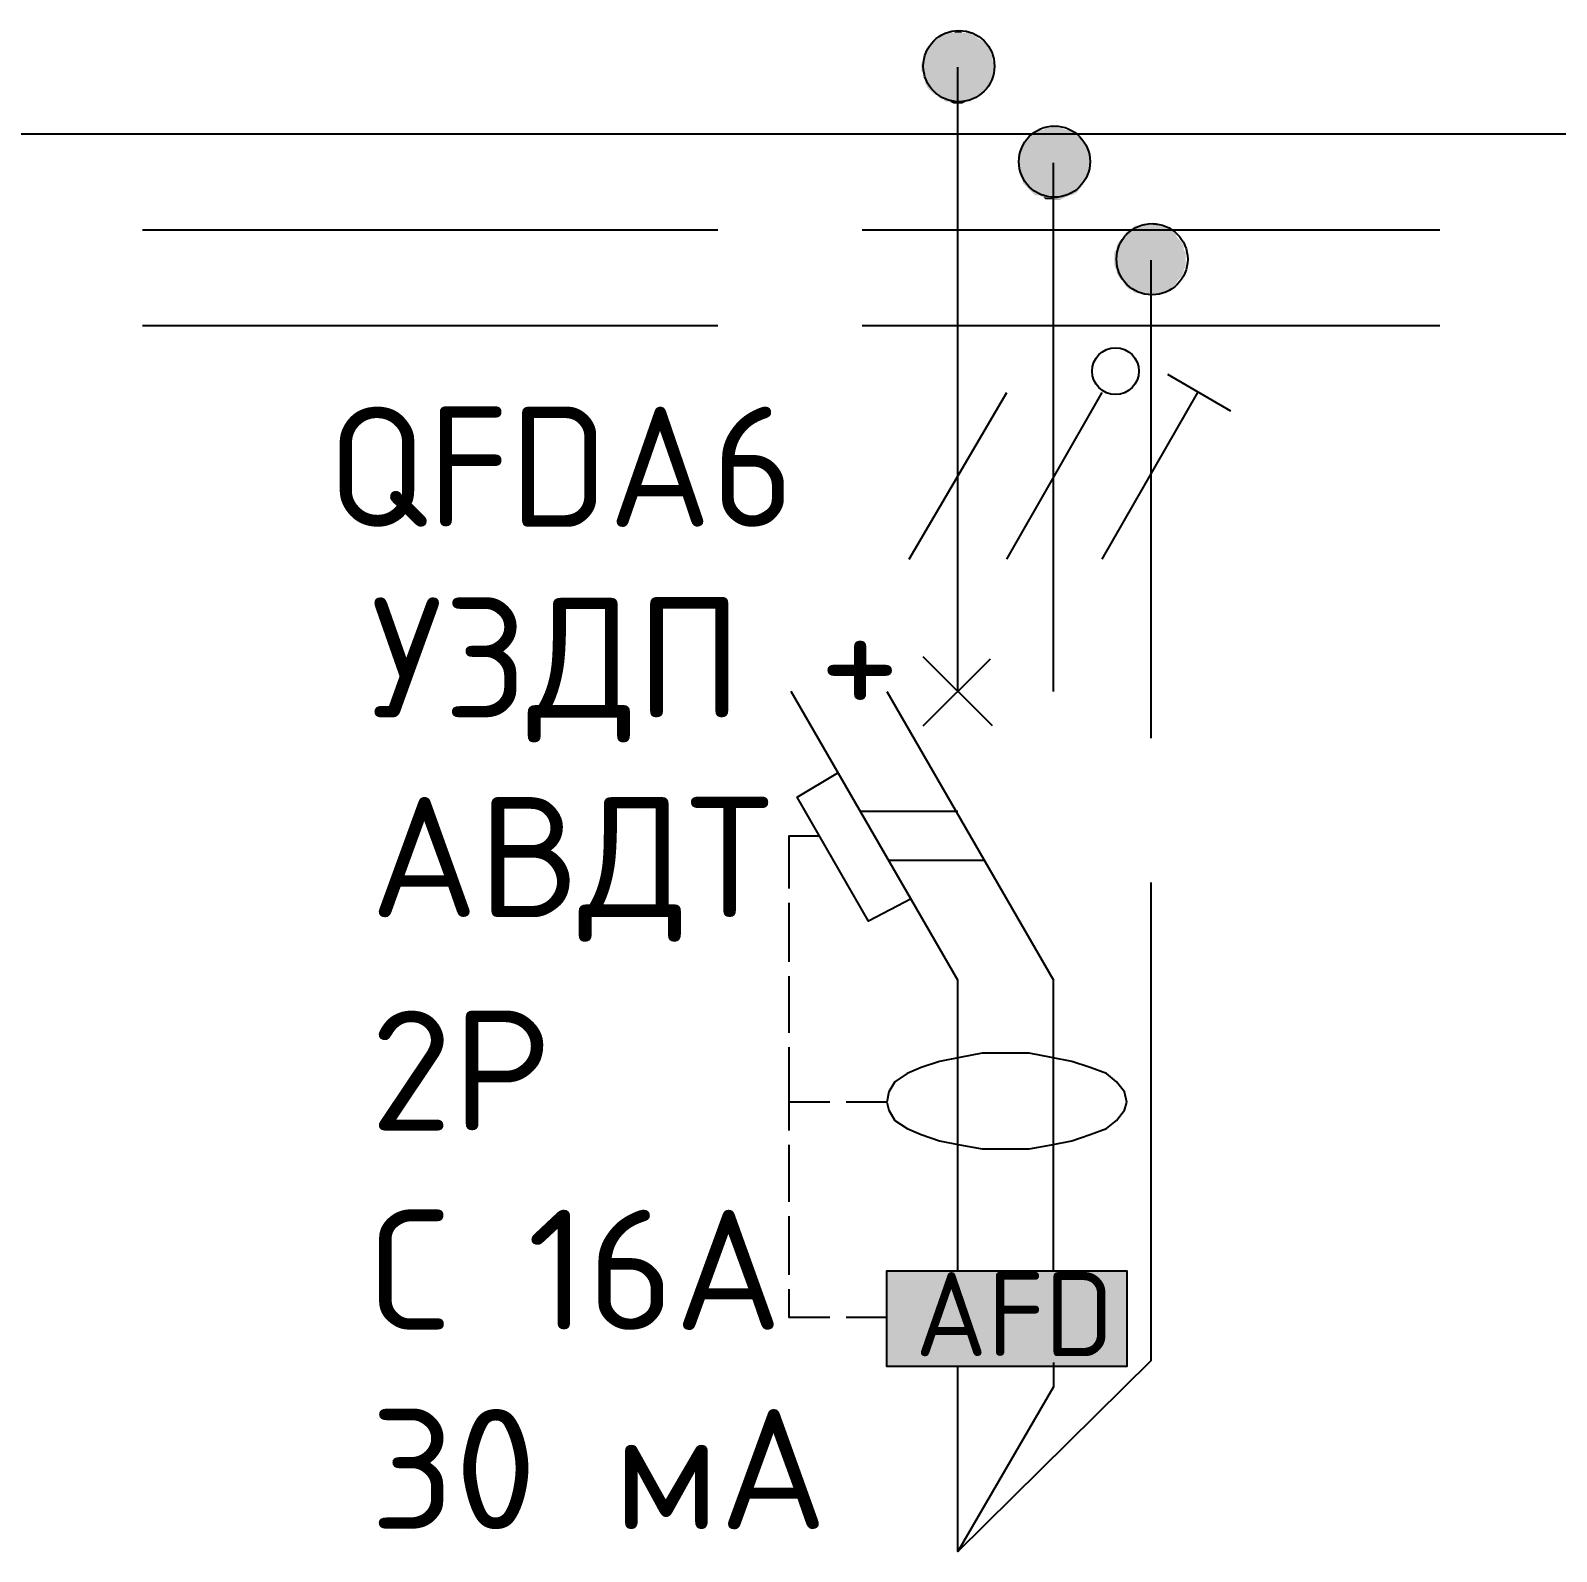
# Model space of a CAD drawing. Header units: millimetres. Extents: x -32 to 417638015, y -35 to 175284279.
# Drawn here: x 416698103 to 416701280, y 175230246 to 175233412 of the extents above; entities that cross this region are included whole.
import ezdxf

# ---------------------------------------------------------------- set-up
doc = ezdxf.new("R2010")
doc.units = ezdxf.units.MM
for name, color, linetype in [('PDF _0', 7, 'Continuous'), ('PDF _4_Однолинейная схема', 7, 'Continuous'), ('PDF _A-HATCH-WALL', 5, 'Continuous'), ('PDF _Текст', 7, 'Continuous')]:
    doc.layers.add(name, color=color, linetype=linetype)
doc.styles.add('PDF GOST Common', font='GOST_Common.ttf')
doc.styles.add('PDF ISOCPEUR', font='isocpeur.ttf')

msp = doc.modelspace()

# ---------------------------------------------------------------- linework, layer by layer
at = {"layer": 'PDF _0', "lineweight": 25}
for points in [[(416700033.6, 175232036.5), (416700033.6, 175233336)], [(416700232.6, 175232036.5), (416700232.6, 175233137.1)], [(416700435.8, 175231939.1), (416700435.8, 175232933.9)], [(416700105.6, 175231964.5), (416699961.7, 175232108.4)], [(416699961.7, 175231964.5), (416700101.4, 175232104.2)], [(416700033.6, 175230830), (416700033.6, 175231435.3), (416699686.5, 175232036.4)], [(416699885.5, 175232036.5), (416700232.6, 175231435.3)], [(416699936.3, 175231604.7), (416699847.4, 175231558.1), (416699699.2, 175231816.3), (416699783.9, 175231867.1)], [(416699830.4, 175231786.7), (416700033.6, 175231786.7)], [(416699889.7, 175231685.1), (416700088.7, 175231685.1)], [(416700033.6, 175230245.7), (416700435.8, 175230643.7), (416700435.8, 175231638.5)], [(416700232.6, 175230830), (416700232.6, 175231435.3)], [(416700232.6, 175230639.4), (416700232.6, 175230588.6), (416700033.6, 175230245.7), (416700033.6, 175230631)]]:
    msp.add_lwpolyline(points, dxfattribs=at)
at = {"layer": 'PDF _0', "color": 1, "lineweight": 25}
for points in [[(416700469.7, 175232696.9), (416700600.9, 175232620.7)], [(416699932, 175232311.6), (416700135.2, 175232658.8)], [(416700135.2, 175232311.6), (416700334.2, 175232658.8)], [(416700334.2, 175232311.6), (416700533.2, 175232658.8)], [(416699682.3, 175231625.8), (416699682.3, 175231735.9), (416699745.8, 175231735.9)], [(416699682.3, 175231473.4), (416699682.3, 175231596.2)], [(416699682.3, 175231325.3), (416699682.3, 175231443.8)], [(416699766.9, 175231181.3), (416699682.3, 175231181.3), (416699682.3, 175231295.6)], [(416699682.3, 175231122.1), (416699682.3, 175231181.3)], [(416699885.5, 175231181.3), (416699800.8, 175231181.3)], [(416699682.3, 175230973.9), (416699682.3, 175231092.4)], [(416699682.3, 175230821.5), (416699682.3, 175230944.2)], [(416699766.9, 175230732.6), (416699682.3, 175230732.6), (416699682.3, 175230791.9)], [(416699885.5, 175230732.6), (416699800.8, 175230732.6)]]:
    msp.add_lwpolyline(points, dxfattribs=at)
at = {"layer": 'PDF _0', "lineweight": 25}
for points in [[(416700385, 175231181.3), (416700380.8, 175231202.5), (416700363.8, 175231223.7), (416700342.7, 175231240.6), (416700308.8, 175231253.3), (416700270.7, 175231266), (416700228.4, 175231274.5), (416700181.8, 175231282.9), (416700135.3, 175231282.9), (416700084.5, 175231282.9), (416700037.9, 175231274.5), (416699995.6, 175231266), (416699957.5, 175231253.3), (416699927.8, 175231240.6), (416699902.4, 175231223.7), (416699889.7, 175231202.5), (416699885.5, 175231181.3), (416699889.7, 175231164.4), (416699902.4, 175231143.2), (416699927.8, 175231126.3), (416699957.5, 175231113.6), (416699995.6, 175231100.9), (416700037.9, 175231092.4), (416700084.5, 175231084), (416700135.3, 175231084), (416700181.8, 175231084), (416700228.4, 175231092.4), (416700270.7, 175231100.9), (416700308.8, 175231113.6), (416700342.7, 175231126.3), (416700363.8, 175231143.2), (416700380.8, 175231164.4)], [(416699885.5, 175230830), (416700385, 175230830), (416700385, 175230631), (416699885.5, 175230631)], [(416700385, 175230631), (416699885.5, 175230631), (416699885.5, 175230829.9), (416700385, 175230829.9)]]:
    msp.add_lwpolyline(points, close=True, dxfattribs=at)
at = {"layer": 'PDF _0', "color": 7, "lineweight": 0, "true_color": 0xffffff}
msp.add_lwpolyline([(416699885.5, 175230830), (416700385, 175230830)], dxfattribs=at)
at = {"layer": 'PDF _0', "lineweight": 25}
for centre in [(416700035.8, 175233338.2), (416700234.7, 175233139.3), (416700437.9, 175232936.1)]:
    msp.add_circle(centre, 74.1, dxfattribs=at)
at = {"layer": 'PDF _0', "color": 1, "lineweight": 25}
msp.add_circle((416700361.7, 175232703.2), 48.7, dxfattribs=at)
at = {"layer": 'PDF _0', "transparency": 33554559}
for points in [[(416699995.5, 175233399.6), (416700076, 175233395.4), (416699991.3, 175233395.4)], [(416700004, 175233403.8), (416700071.7, 175233399.6), (416699995.5, 175233399.6)], [(416700071.7, 175233399.6), (416699995.5, 175233399.6), (416700076, 175233395.4)], [(416700008.2, 175233408.1), (416700063.3, 175233403.8), (416700004, 175233403.8)], [(416700063.3, 175233403.8), (416700004, 175233403.8), (416700071.7, 175233399.6)], [(416700016.7, 175233408.1), (416700059, 175233408.1), (416700008.2, 175233408.1)], [(416700059, 175233408.1), (416700008.2, 175233408.1), (416700063.3, 175233403.8)], [(416700025.2, 175233408.1), (416700050.6, 175233408.1), (416700016.7, 175233408.1)], [(416700050.6, 175233408.1), (416700016.7, 175233408.1), (416700059, 175233408.1)], [(416700037.9, 175233412.3), (416700042.1, 175233408.1), (416700025.2, 175233408.1)], [(416700042.1, 175233408.1), (416700025.2, 175233408.1), (416700050.6, 175233408.1)], [(416699970.1, 175233378.4), (416700101.4, 175233370), (416699965.9, 175233370)], [(416700101.4, 175233370), (416699965.9, 175233370), (416700101.4, 175233365.7)], [(416699965.9, 175233370), (416700101.4, 175233365.7), (416699965.9, 175233365.7)], [(416699974.4, 175233382.7), (416700097.1, 175233378.4), (416699970.1, 175233378.4)], [(416700097.1, 175233378.4), (416699970.1, 175233378.4), (416700101.4, 175233370)], [(416699978.6, 175233386.9), (416700092.9, 175233382.7), (416699974.4, 175233382.7)], [(416700092.9, 175233382.7), (416699974.4, 175233382.7), (416700097.1, 175233378.4)], [(416699982.8, 175233391.1), (416700088.7, 175233386.9), (416699978.6, 175233386.9)], [(416700088.7, 175233386.9), (416699978.6, 175233386.9), (416700092.9, 175233382.7)], [(416699991.3, 175233395.4), (416700084.4, 175233391.1), (416699982.8, 175233391.1)], [(416700084.4, 175233391.1), (416699982.8, 175233391.1), (416700088.7, 175233386.9)], [(416700076, 175233395.4), (416699991.3, 175233395.4), (416700084.4, 175233391.1)], [(416699961.7, 175233348.8), (416700109.8, 175233344.6), (416699957.4, 175233344.6)], [(416700109.8, 175233344.6), (416699957.4, 175233344.6), (416700109.8, 175233336.1)], [(416699957.4, 175233344.6), (416700109.8, 175233336.1), (416699957.4, 175233336.1)], [(416700109.8, 175233336.1), (416699957.4, 175233336.1), (416700109.8, 175233327.6)], [(416699957.4, 175233336.1), (416700109.8, 175233327.6), (416699957.4, 175233327.6)], [(416699965.9, 175233365.7), (416700105.6, 175233357.3), (416699961.7, 175233357.3)], [(416700105.6, 175233357.3), (416699961.7, 175233357.3), (416700105.6, 175233348.8)], [(416699961.7, 175233357.3), (416700105.6, 175233348.8), (416699961.7, 175233348.8)], [(416700105.6, 175233348.8), (416699961.7, 175233348.8), (416700109.8, 175233344.6)], [(416700101.4, 175233365.7), (416699965.9, 175233365.7), (416700105.6, 175233357.3)], [(416700109.8, 175233327.6), (416699957.4, 175233327.6), (416700105.6, 175233323.4)], [(416699957.4, 175233327.6), (416700105.6, 175233323.4), (416699961.7, 175233323.4)], [(416700105.6, 175233323.4), (416699961.7, 175233323.4), (416700105.6, 175233314.9)], [(416699961.7, 175233323.4), (416700105.6, 175233314.9), (416699961.7, 175233314.9)], [(416700105.6, 175233314.9), (416699961.7, 175233314.9), (416700101.4, 175233306.5)], [(416699961.7, 175233314.9), (416700101.4, 175233306.5), (416699965.9, 175233306.5)], [(416700101.4, 175233306.5), (416699965.9, 175233306.5), (416700101.4, 175233302.2)], [(416699965.9, 175233306.5), (416700101.4, 175233302.2), (416699965.9, 175233302.2)], [(416700101.4, 175233302.2), (416699965.9, 175233302.2), (416700097.1, 175233293.8)], [(416699965.9, 175233302.2), (416700097.1, 175233293.8), (416699970.1, 175233293.8)], [(416700097.1, 175233293.8), (416699970.1, 175233293.8), (416700092.9, 175233289.5)], [(416699970.1, 175233293.8), (416700092.9, 175233289.5), (416699974.4, 175233289.5)], [(416700092.9, 175233289.5), (416699974.4, 175233289.5), (416700088.7, 175233285.3)], [(416699974.4, 175233289.5), (416700088.7, 175233285.3), (416699978.6, 175233285.3)], [(416700088.7, 175233285.3), (416699978.6, 175233285.3), (416700084.4, 175233281.1)], [(416699978.6, 175233285.3), (416700084.4, 175233281.1), (416699982.8, 175233281.1)], [(416700084.4, 175233281.1), (416699982.8, 175233281.1), (416700076, 175233276.8)], [(416699982.8, 175233281.1), (416700076, 175233276.8), (416699991.3, 175233276.8)], [(416700076, 175233276.8), (416699991.3, 175233276.8), (416700071.7, 175233272.6)], [(416699991.3, 175233276.8), (416700071.7, 175233272.6), (416699995.5, 175233272.6)], [(416700071.7, 175233272.6), (416699995.5, 175233272.6), (416700063.3, 175233268.4)], [(416699995.5, 175233272.6), (416700063.3, 175233268.4), (416700004, 175233268.4)], [(416700063.3, 175233268.4), (416700004, 175233268.4), (416700059, 175233264.1)], [(416700004, 175233268.4), (416700059, 175233264.1), (416700008.2, 175233264.1)], [(416700059, 175233264.1), (416700008.2, 175233264.1), (416700050.6, 175233264.1)], [(416700008.2, 175233264.1), (416700050.6, 175233264.1), (416700016.7, 175233264.1)], [(416700016.7, 175233264.1), (416700025.2, 175233259.9), (416700042.1, 175233259.9)], [(416700016.7, 175233264.1), (416700050.6, 175233264.1), (416700042.1, 175233259.9)], [(416700025.2, 175233259.9), (416700042.1, 175233259.9), (416700037.9, 175233259.9)]]:
    msp.add_solid(points, dxfattribs=at)
at = {"layer": 'PDF _0', "color": 7, "true_color": 0xffffff, "transparency": 33554559}
for points in [[(416699885.5, 175230631), (416700385, 175230631), (416699885.5, 175230829.9)], [(416700385, 175230631), (416699885.5, 175230829.9), (416700385, 175230829.9)]]:
    msp.add_solid(points, dxfattribs=at)
at = {"layer": 'PDF _4_Однолинейная схема', "lineweight": 25}
for points in [[(416723406, 175233196.4), (416681963.1, 175233196.4)], [(416698336.1, 175232997.4), (416699534.1, 175232997.4)], [(416699834.7, 175232997.4), (416701036.9, 175232997.4)], [(416698336.1, 175232798.5), (416699534.1, 175232798.5)], [(416699834.7, 175232798.5), (416701036.9, 175232798.5)]]:
    msp.add_lwpolyline(points, dxfattribs=at)
at = {"layer": 'PDF _A-HATCH-WALL', "color": 7, "transparency": 33554559}
for points in [[(416700215.7, 175233209.1), (416700258, 175233204.9), (416700211.4, 175233204.9)], [(416700224.1, 175233209.1), (416700249.5, 175233209.1), (416700215.7, 175233209.1)], [(416700249.5, 175233209.1), (416700215.7, 175233209.1), (416700258, 175233204.9)], [(416700236.8, 175233209.1), (416700241.1, 175233209.1), (416700224.1, 175233209.1)], [(416700241.1, 175233209.1), (416700224.1, 175233209.1), (416700249.5, 175233209.1)], [(416700173.4, 175233183.7), (416700296.1, 175233175.2), (416700169.1, 175233175.2)], [(416700181.8, 175233187.9), (416700291.9, 175233183.7), (416700173.4, 175233183.7)], [(416700291.9, 175233183.7), (416700173.4, 175233183.7), (416700296.1, 175233175.2)], [(416700186, 175233192.2), (416700287.6, 175233187.9), (416700181.8, 175233187.9)], [(416700287.6, 175233187.9), (416700181.8, 175233187.9), (416700291.9, 175233183.7)], [(416700190.3, 175233196.4), (416700283.4, 175233192.2), (416700186, 175233192.2)], [(416700283.4, 175233192.2), (416700186, 175233192.2), (416700287.6, 175233187.9)], [(416700194.5, 175233200.6), (416700279.2, 175233196.4), (416700190.3, 175233196.4)], [(416700279.2, 175233196.4), (416700190.3, 175233196.4), (416700283.4, 175233192.2)], [(416700203, 175233204.9), (416700270.7, 175233200.6), (416700194.5, 175233200.6)], [(416700270.7, 175233200.6), (416700194.5, 175233200.6), (416700279.2, 175233196.4)], [(416700211.4, 175233204.9), (416700266.5, 175233204.9), (416700203, 175233204.9)], [(416700266.5, 175233204.9), (416700203, 175233204.9), (416700270.7, 175233200.6)], [(416700258, 175233204.9), (416700211.4, 175233204.9), (416700266.5, 175233204.9)], [(416700164.9, 175233162.5), (416700304.6, 175233158.3), (416700160.7, 175233158.3)], [(416700304.6, 175233158.3), (416700160.7, 175233158.3), (416700308.8, 175233149.8)], [(416700160.7, 175233158.3), (416700308.8, 175233149.8), (416700160.7, 175233149.8)], [(416700308.8, 175233149.8), (416700160.7, 175233149.8), (416700308.8, 175233141.4)], [(416700160.7, 175233149.8), (416700308.8, 175233141.4), (416700160.7, 175233141.4)], [(416700169.1, 175233171), (416700304.6, 175233162.5), (416700164.9, 175233162.5)], [(416700304.6, 175233162.5), (416700164.9, 175233162.5), (416700304.6, 175233158.3)], [(416700296.1, 175233175.2), (416700169.1, 175233175.2), (416700300.3, 175233171)], [(416700169.1, 175233175.2), (416700300.3, 175233171), (416700169.1, 175233171)], [(416700300.3, 175233171), (416700169.1, 175233171), (416700304.6, 175233162.5)], [(416700308.8, 175233141.4), (416700160.7, 175233141.4), (416700308.8, 175233137.1)], [(416700160.7, 175233141.4), (416700308.8, 175233137.1), (416700160.7, 175233137.1)], [(416700308.8, 175233137.1), (416700160.7, 175233137.1), (416700308.8, 175233128.7)], [(416700160.7, 175233137.1), (416700308.8, 175233128.7), (416700160.7, 175233128.7)], [(416700308.8, 175233128.7), (416700160.7, 175233128.7), (416700308.8, 175233120.2)], [(416700160.7, 175233128.7), (416700308.8, 175233120.2), (416700160.7, 175233120.2)], [(416700308.8, 175233120.2), (416700160.7, 175233120.2), (416700304.6, 175233116)], [(416700160.7, 175233120.2), (416700304.6, 175233116), (416700160.7, 175233116)], [(416700304.6, 175233116), (416700160.7, 175233116), (416700304.6, 175233107.5)], [(416700160.7, 175233116), (416700304.6, 175233107.5), (416700164.9, 175233107.5)], [(416700304.6, 175233107.5), (416700164.9, 175233107.5), (416700300.3, 175233103.3)], [(416700164.9, 175233107.5), (416700300.3, 175233103.3), (416700169.1, 175233103.3)], [(416700300.3, 175233103.3), (416700169.1, 175233103.3), (416700296.1, 175233094.8)], [(416700169.1, 175233103.3), (416700296.1, 175233094.8), (416700169.1, 175233094.8)], [(416700296.1, 175233094.8), (416700169.1, 175233094.8), (416700291.9, 175233090.6)], [(416700169.1, 175233094.8), (416700291.9, 175233090.6), (416700173.4, 175233090.6)], [(416700291.9, 175233090.6), (416700173.4, 175233090.6), (416700287.6, 175233082.1)], [(416700173.4, 175233090.6), (416700287.6, 175233082.1), (416700181.8, 175233082.1)], [(416700287.6, 175233082.1), (416700181.8, 175233082.1), (416700283.4, 175233077.9)], [(416700181.8, 175233082.1), (416700283.4, 175233077.9), (416700186, 175233077.9)], [(416700283.4, 175233077.9), (416700186, 175233077.9), (416700279.2, 175233073.6)], [(416700186, 175233077.9), (416700279.2, 175233073.6), (416700190.3, 175233073.6)], [(416700279.2, 175233073.6), (416700190.3, 175233073.6), (416700270.7, 175233069.4)], [(416700190.3, 175233073.6), (416700270.7, 175233069.4), (416700194.5, 175233069.4)], [(416700270.7, 175233069.4), (416700194.5, 175233069.4), (416700266.5, 175233069.4)], [(416700194.5, 175233069.4), (416700266.5, 175233069.4), (416700203, 175233069.4)], [(416700266.5, 175233069.4), (416700203, 175233069.4), (416700258, 175233065.2)], [(416700203, 175233069.4), (416700258, 175233065.2), (416700211.4, 175233065.2)], [(416700258, 175233065.2), (416700211.4, 175233065.2), (416700249.5, 175233060.9)], [(416700211.4, 175233065.2), (416700249.5, 175233060.9), (416700215.7, 175233060.9)], [(416700215.7, 175233060.9), (416700224.1, 175233060.9), (416700241.1, 175233060.9)], [(416700215.7, 175233060.9), (416700249.5, 175233060.9), (416700241.1, 175233060.9)], [(416700224.1, 175233060.9), (416700241.1, 175233060.9), (416700236.8, 175233060.9)], [(416700380.8, 175232989), (416700490.8, 175232980.5), (416700376.6, 175232980.5)], [(416700385, 175232993.2), (416700486.6, 175232989), (416700380.8, 175232989)], [(416700486.6, 175232989), (416700380.8, 175232989), (416700490.8, 175232980.5)], [(416700389.2, 175232997.4), (416700482.4, 175232993.2), (416700385, 175232993.2)], [(416700482.4, 175232993.2), (416700385, 175232993.2), (416700486.6, 175232989)], [(416700397.7, 175233001.7), (416700478.1, 175232997.4), (416700389.2, 175232997.4)], [(416700478.1, 175232997.4), (416700389.2, 175232997.4), (416700482.4, 175232993.2)], [(416700401.9, 175233005.9), (416700469.7, 175233001.7), (416700397.7, 175233001.7)], [(416700469.7, 175233001.7), (416700397.7, 175233001.7), (416700478.1, 175232997.4)], [(416700410.4, 175233005.9), (416700465.4, 175233005.9), (416700401.9, 175233005.9)], [(416700465.4, 175233005.9), (416700401.9, 175233005.9), (416700469.7, 175233001.7)], [(416700418.9, 175233010.1), (416700457, 175233005.9), (416700410.4, 175233005.9)], [(416700457, 175233005.9), (416700410.4, 175233005.9), (416700465.4, 175233005.9)], [(416700423.1, 175233010.1), (416700452.7, 175233010.1), (416700418.9, 175233010.1)], [(416700452.7, 175233010.1), (416700418.9, 175233010.1), (416700457, 175233005.9)], [(416700435.8, 175233010.1), (416700440, 175233010.1), (416700423.1, 175233010.1)], [(416700440, 175233010.1), (416700423.1, 175233010.1), (416700452.7, 175233010.1)], [(416700363.9, 175232955.1), (416700507.8, 175232950.9), (416700359.6, 175232950.9)], [(416700368.1, 175232972), (416700503.5, 175232963.6), (416700363.9, 175232963.6)], [(416700503.5, 175232963.6), (416700363.9, 175232963.6), (416700503.5, 175232955.1)], [(416700363.9, 175232963.6), (416700503.5, 175232955.1), (416700363.9, 175232955.1)], [(416700503.5, 175232955.1), (416700363.9, 175232955.1), (416700507.8, 175232950.9)], [(416700372.3, 175232976.3), (416700499.3, 175232972), (416700368.1, 175232972)], [(416700499.3, 175232972), (416700368.1, 175232972), (416700503.5, 175232963.6)], [(416700376.6, 175232980.5), (416700495.1, 175232976.3), (416700372.3, 175232976.3)], [(416700495.1, 175232976.3), (416700372.3, 175232976.3), (416700499.3, 175232972)], [(416700490.8, 175232980.5), (416700376.6, 175232980.5), (416700495.1, 175232976.3)], [(416700507.8, 175232950.9), (416700359.6, 175232950.9), (416700507.8, 175232942.4)], [(416700359.6, 175232950.9), (416700507.8, 175232942.4), (416700359.6, 175232942.4)], [(416700507.8, 175232942.4), (416700359.6, 175232942.4), (416700507.8, 175232933.9)], [(416700359.6, 175232942.4), (416700507.8, 175232933.9), (416700359.6, 175232933.9)], [(416700507.8, 175232933.9), (416700359.6, 175232933.9), (416700507.8, 175232929.7)], [(416700359.6, 175232933.9), (416700507.8, 175232929.7), (416700359.6, 175232929.7)], [(416700507.8, 175232929.7), (416700359.6, 175232929.7), (416700507.8, 175232921.2)], [(416700359.6, 175232929.7), (416700507.8, 175232921.2), (416700359.6, 175232921.2)], [(416700507.8, 175232921.2), (416700359.6, 175232921.2), (416700503.5, 175232912.8)], [(416700359.6, 175232921.2), (416700503.5, 175232912.8), (416700363.9, 175232912.8)], [(416700503.5, 175232912.8), (416700363.9, 175232912.8), (416700503.5, 175232908.5)], [(416700363.9, 175232912.8), (416700503.5, 175232908.5), (416700363.9, 175232908.5)], [(416700503.5, 175232908.5), (416700363.9, 175232908.5), (416700499.3, 175232900.1)], [(416700363.9, 175232908.5), (416700499.3, 175232900.1), (416700368.1, 175232900.1)], [(416700499.3, 175232900.1), (416700368.1, 175232900.1), (416700495.1, 175232895.8)], [(416700368.1, 175232900.1), (416700495.1, 175232895.8), (416700372.3, 175232895.8)], [(416700495.1, 175232895.8), (416700372.3, 175232895.8), (416700490.8, 175232891.6)], [(416700372.3, 175232895.8), (416700490.8, 175232891.6), (416700376.6, 175232891.6)], [(416700490.8, 175232891.6), (416700376.6, 175232891.6), (416700486.6, 175232883.1)], [(416700376.6, 175232891.6), (416700486.6, 175232883.1), (416700380.8, 175232883.1)], [(416700486.6, 175232883.1), (416700380.8, 175232883.1), (416700482.4, 175232878.9)], [(416700380.8, 175232883.1), (416700482.4, 175232878.9), (416700385, 175232878.9)], [(416700482.4, 175232878.9), (416700385, 175232878.9), (416700478.1, 175232874.7)], [(416700385, 175232878.9), (416700478.1, 175232874.7), (416700389.2, 175232874.7)], [(416700478.1, 175232874.7), (416700389.2, 175232874.7), (416700469.7, 175232870.4)], [(416700389.2, 175232874.7), (416700469.7, 175232870.4), (416700397.7, 175232870.4)], [(416700469.7, 175232870.4), (416700397.7, 175232870.4), (416700465.4, 175232866.2)], [(416700397.7, 175232870.4), (416700465.4, 175232866.2), (416700401.9, 175232866.2)], [(416700465.4, 175232866.2), (416700401.9, 175232866.2), (416700457, 175232866.2)], [(416700401.9, 175232866.2), (416700457, 175232866.2), (416700410.4, 175232866.2)], [(416700457, 175232866.2), (416700410.4, 175232866.2), (416700452.7, 175232862)], [(416700410.4, 175232866.2), (416700452.7, 175232862), (416700418.9, 175232862)], [(416700418.9, 175232862), (416700423.1, 175232862), (416700440, 175232862)], [(416700418.9, 175232862), (416700452.7, 175232862), (416700440, 175232862)], [(416700423.1, 175232862), (416700440, 175232862), (416700435.8, 175232862)]]:
    msp.add_solid(points, dxfattribs=at)

# ---------------------------------------------------------------- texts
at = {"layer": 'PDF _Текст', "attachment_point": 4}
for s, insert, char_height, style in [('QFDA6', (416698721.3, 175232504), 249.97, 'PDF GOST Common'), ('УЗДП +', (416698810.2, 175232080.8), 249.97, 'PDF ISOCPEUR'), ('АВДТ', (416698810.2, 175231665.9), 249.97, 'PDF ISOCPEUR'), ('2Р', (416698810.2, 175231246.8), 249.97, 'PDF ISOCPEUR'), ('С 16А', (416698810.2, 175230832), 249.97, 'PDF ISOCPEUR'), ('AFD', (416699944.7, 175230739.8), 174.98, 'PDF GOST Common'), ('30 мА', (416698810.2, 175230417.1), 249.97, 'PDF ISOCPEUR')]:
    msp.add_mtext(s, dxfattribs=dict(at, insert=insert, char_height=char_height, style=style))

doc.saveas('drawing.dxf')
